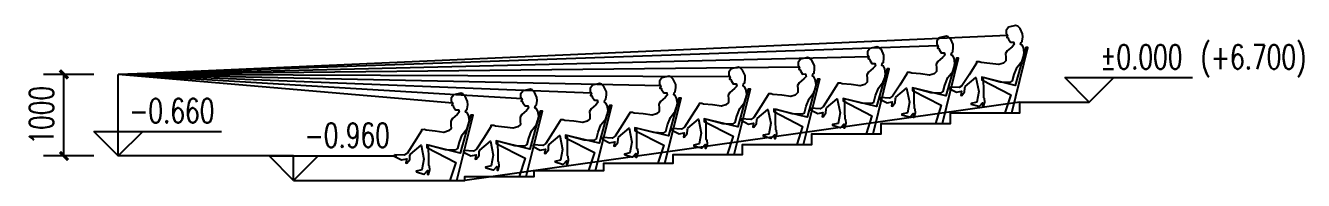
# Model space of a CAD drawing. Header units: inches. Extents: x -97096 to 280004, y -37912 to 97116.
# Drawn here: x 129831 to 145490, y 59817 to 61715 of the extents above; entities that cross this region are included whole.
import ezdxf

# ---------------------------------------------------------------- set-up
doc = ezdxf.new("R2010")
doc.units = ezdxf.units.IN
doc.header["$LTSCALE"] = 1000
doc.header["$MEASUREMENT"] = 0
doc.layers.add('Defpoint', color=8, linetype='Continuous', plot=False)
for name, color, linetype in [('DIM_ELEV', 3, 'Continuous'), ('FUR', 36, 'Continuous'), ('PUB_DIM', 3, 'Continuous'), ('PUB_TEXT', 7, 'Continuous'), ('SURFACE-INT', 62, 'Continuous')]:
    doc.layers.add(name, color=color, linetype=linetype)
doc.styles.add('_TCH_DIM', font='SIMPLEX', dxfattribs={"bigfont": 'GBCBIG'})
doc.styles.add('_TCH_DIM_T3', font='SIMPLEX', dxfattribs={"width": 0.705882, "bigfont": 'GBCBIG'})
doc.dimstyles.new('_TCH_ARCH&&100', dxfattribs={"dimtxt": 297.5, "dimasz": 100, "dimexe": 250, "dimexo": 300, "dimgap": 126.25, "dimtad": 1, "dimdec": 0, "dimzin": 0, "dimdsep": 46, "dimtxsty": '_TCH_DIM_T3', "dimblk": 'ARCHTICK', "dimcen": 0.09, "dimclrt": 7, "dimazin": 2, "dimtfac": 1, "dimtdec": 0, "dimtix": 1, "dimtmove": 2, "dimatfit": 3, "dimfxl": 1, "dimtolj": 1, "dimtzin": 0, "dimarcsym": 0})

# ---------------------------------------------------------------- blocks, each defined once
blk = doc.blocks.new('_ArchTick')
at = {"color": 0, "linetype": 'ByBlock', "const_width": 0.4}
blk.add_lwpolyline([(-0.5, -0.5), (0.5, 0.5)], dxfattribs=at)
blk = doc.blocks.new('*D171')
at = {"layer": 'Defpoints', "color": 0, "transparency": 16777216}
for p in [(130301, 61116), (130966, 61116), (130966, 60117)]:
    blk.add_point(p, dxfattribs=at)
at = {"layer": 'PUB_DIM', "color": 0, "lineweight": -2, "transparency": 16777216}
for p, q in [((130666, 61116), (130051, 61116)), ((130301, 60117), (130301, 61116)), ((130666, 60117), (130051, 60117))]:
    blk.add_line(p, q, dxfattribs=at)
at = {"layer": 'PUB_DIM', "color": 0, "lineweight": -2, "transparency": 16777216, "xscale": 100, "yscale": 100, "zscale": 100}
for p, rotation in [((130301, 61116), 90), ((130301, 60117), 270)]:
    blk.add_blockref('_ArchTick', p, dxfattribs=dict(at, rotation=rotation))
at = {"layer": 'PUB_DIM', "color": 7, "transparency": 16777216, "insert": (130026, 60616), "char_height": 297.5, "attachment_point": 5, "rotation": 90, "style": '_TCH_DIM_T3'}
blk.add_mtext('\\A1;1000', dxfattribs=at)

msp = doc.modelspace()

# ---------------------------------------------------------------- linework, layer by layer
at = {"layer": 'Defpoint', "elevation": 0}
for points in [[(141150.5, 60961.9), (141149.3, 60944), (141238.1, 60897.8), (141301.6, 60909.8), (141291.3, 60862), (141303.1, 60858.4), (141337.9, 60903.7), (141340.9, 60948.8), (141346.3, 60966.9), (141476.6, 61078.1), (141511.6, 60907.5), (141487.1, 60775.9), (141418.5, 60760.5), (141419.9, 60752.9), (141511.8, 60725.7), (141520.9, 60727.4), (141557.5, 60766.9), (141557.9, 60722.2), (141570.4, 60721.2), (141586, 60777.2), (141581.8, 60820.2), (141573, 60828), (141571.8, 60931.4), (141569.7, 61047.1), (141563.1, 61079.8), (141580.1, 61078.8), (141774.9, 61026.6), (141901.3, 61022.2), (141926.4, 61036.6), (141946.7, 61116.6), (141981.9, 61206.7), (142041.9, 61284), (142058.8, 61334.7), (142069.2, 61383.1), (142058.4, 61445.7), (142042.2, 61476), (142023.3, 61485), (142029.4, 61509.7), (142042.8, 61522.9), (142049.8, 61575.3), (142047.9, 61612.5), (142017.6, 61680.1), (141988.5, 61706.7), (141962.9, 61715.4), (141877.4, 61695.3), (141847.8, 61653.6), (141847.8, 61621), (141865.3, 61595.9), (141855.1, 61569.9), (141871.7, 61564.1), (141875.6, 61550), (141901, 61510.8), (141937.1, 61512.2), (141944.8, 61482.5), (141919.1, 61454.3), (141860.8, 61404.3), (141841, 61371.4), (141843.6, 61324.5), (141844.4, 61282.9), (141813.6, 61253.3), (141757.9, 61236.1), (141649.1, 61251.6), (141539.3, 61261.2), (141518.3, 61269.2), (141484.2, 61268.7), (141481.7, 61255.5), (141392.5, 61112.8), (141305.2, 60978.3), (141269.6, 60955.4)], [(140300.5, 60831.9), (140299.3, 60814), (140388.1, 60767.8), (140451.6, 60779.8), (140441.3, 60732), (140453.1, 60728.4), (140487.9, 60773.7), (140490.9, 60818.8), (140496.3, 60836.9), (140626.6, 60948.1), (140661.6, 60777.5), (140637.1, 60645.9), (140568.5, 60630.5), (140569.9, 60622.9), (140661.8, 60595.7), (140670.9, 60597.4), (140707.5, 60636.9), (140707.9, 60592.2), (140720.4, 60591.2), (140736, 60647.2), (140731.8, 60690.2), (140723, 60698), (140721.8, 60801.4), (140719.7, 60917.1), (140713.1, 60949.8), (140730.1, 60948.8), (140924.9, 60896.6), (141051.3, 60892.2), (141076.4, 60906.6), (141096.7, 60986.6), (141131.9, 61076.7), (141191.9, 61154), (141208.8, 61204.7), (141219.2, 61253.1), (141208.4, 61315.7), (141192.2, 61346), (141173.3, 61355), (141179.4, 61379.7), (141192.8, 61392.9), (141199.8, 61445.3), (141197.9, 61482.5), (141167.6, 61550.1), (141138.5, 61576.7), (141112.9, 61585.4), (141027.4, 61565.3), (140997.8, 61523.6), (140997.8, 61491), (141015.3, 61465.9), (141005.1, 61439.9), (141021.7, 61434.1), (141025.6, 61420), (141051, 61380.8), (141087.1, 61382.2), (141094.8, 61352.5), (141069.1, 61324.3), (141010.8, 61274.3), (140991, 61241.4), (140993.6, 61194.5), (140994.4, 61152.9), (140963.6, 61123.3), (140907.9, 61106.1), (140799.1, 61121.6), (140689.3, 61131.2), (140668.3, 61139.2), (140634.2, 61138.7), (140631.7, 61125.5), (140542.5, 60982.8), (140455.2, 60848.3), (140419.6, 60825.4)], [(139450.5, 60701.9), (139449.3, 60684), (139538.1, 60637.8), (139601.6, 60649.8), (139591.3, 60602), (139603.1, 60598.4), (139637.9, 60643.7), (139640.9, 60688.8), (139646.3, 60706.9), (139776.6, 60818.1), (139811.6, 60647.5), (139787.1, 60515.9), (139718.5, 60500.5), (139719.9, 60492.9), (139811.8, 60465.7), (139820.9, 60467.4), (139857.5, 60506.9), (139857.9, 60462.2), (139870.4, 60461.2), (139886, 60517.2), (139881.8, 60560.2), (139873, 60568), (139871.8, 60671.4), (139869.7, 60787.1), (139863.1, 60819.8), (139880.1, 60818.8), (140074.9, 60766.6), (140201.3, 60762.2), (140226.4, 60776.6), (140246.7, 60856.6), (140281.9, 60946.7), (140341.9, 61024), (140358.8, 61074.7), (140369.2, 61123.1), (140358.4, 61185.7), (140342.2, 61216), (140323.3, 61225), (140329.4, 61249.7), (140342.8, 61262.9), (140349.8, 61315.3), (140347.9, 61352.5), (140317.6, 61420.1), (140288.5, 61446.7), (140262.9, 61455.4), (140177.4, 61435.3), (140147.8, 61393.6), (140147.8, 61361), (140165.3, 61335.9), (140155.1, 61309.9), (140171.7, 61304.1), (140175.6, 61290), (140201, 61250.8), (140237.1, 61252.2), (140244.8, 61222.5), (140219.1, 61194.3), (140160.8, 61144.3), (140141, 61111.4), (140143.6, 61064.5), (140144.4, 61022.9), (140113.6, 60993.3), (140057.9, 60976.1), (139949.1, 60991.6), (139839.3, 61001.2), (139818.3, 61009.2), (139784.2, 61008.7), (139781.7, 60995.5), (139692.5, 60852.8), (139605.2, 60718.3), (139569.6, 60695.4)], [(138600.5, 60571.9), (138599.3, 60554), (138688.1, 60507.8), (138751.6, 60519.8), (138741.3, 60472), (138753.1, 60468.4), (138787.9, 60513.7), (138790.9, 60558.8), (138796.3, 60576.9), (138926.6, 60688.1), (138961.6, 60517.5), (138937.1, 60385.9), (138868.5, 60370.5), (138869.9, 60362.9), (138961.8, 60335.7), (138970.9, 60337.4), (139007.5, 60376.9), (139007.9, 60332.2), (139020.4, 60331.2), (139036, 60387.2), (139031.8, 60430.2), (139023, 60438), (139021.8, 60541.4), (139019.7, 60657.1), (139013.1, 60689.8), (139030.1, 60688.8), (139224.9, 60636.6), (139351.3, 60632.2), (139376.4, 60646.6), (139396.7, 60726.6), (139431.9, 60816.7), (139491.9, 60894), (139508.8, 60944.7), (139519.2, 60993.1), (139508.4, 61055.7), (139492.2, 61086), (139473.3, 61095), (139479.4, 61119.7), (139492.8, 61132.9), (139499.8, 61185.3), (139497.9, 61222.5), (139467.6, 61290.1), (139438.5, 61316.7), (139412.9, 61325.4), (139327.4, 61305.3), (139297.8, 61263.6), (139297.8, 61231), (139315.3, 61205.9), (139305.1, 61179.9), (139321.7, 61174.1), (139325.6, 61160), (139351, 61120.8), (139387.1, 61122.2), (139394.8, 61092.5), (139369.1, 61064.3), (139310.8, 61014.3), (139291, 60981.4), (139293.6, 60934.5), (139294.4, 60892.9), (139263.6, 60863.3), (139207.9, 60846.1), (139099.1, 60861.6), (138989.3, 60871.2), (138968.3, 60879.2), (138934.2, 60878.7), (138931.7, 60865.5), (138842.5, 60722.8), (138755.2, 60588.3), (138719.6, 60565.4)], [(136900.5, 60341.9), (136899.3, 60324), (136988.1, 60277.8), (137051.6, 60289.8), (137041.3, 60242), (137053.1, 60238.4), (137087.9, 60283.7), (137090.9, 60328.8), (137096.3, 60346.9), (137226.6, 60458.1), (137261.6, 60287.5), (137237.1, 60155.9), (137168.5, 60140.5), (137169.9, 60132.9), (137261.8, 60105.7), (137270.9, 60107.4), (137307.5, 60146.9), (137307.9, 60102.2), (137320.4, 60101.2), (137336, 60157.2), (137331.8, 60200.2), (137323, 60208), (137321.8, 60311.4), (137319.7, 60427.1), (137313.1, 60459.8), (137330.1, 60458.8), (137524.9, 60406.6), (137651.3, 60402.2), (137676.4, 60416.6), (137696.7, 60496.6), (137731.9, 60586.7), (137791.9, 60664), (137808.8, 60714.7), (137819.2, 60763.1), (137808.4, 60825.7), (137792.2, 60856), (137773.3, 60865), (137779.4, 60889.7), (137792.8, 60902.9), (137799.8, 60955.3), (137797.9, 60992.5), (137767.6, 61060.1), (137738.5, 61086.7), (137712.9, 61095.4), (137627.4, 61075.3), (137597.8, 61033.6), (137597.8, 61001), (137615.3, 60975.9), (137605.1, 60949.9), (137621.7, 60944.1), (137625.6, 60930), (137651, 60890.8), (137687.1, 60892.2), (137694.8, 60862.5), (137669.1, 60834.3), (137610.8, 60784.3), (137591, 60751.4), (137593.6, 60704.5), (137594.4, 60662.9), (137563.6, 60633.3), (137507.9, 60616.1), (137399.1, 60631.6), (137289.3, 60641.2), (137268.3, 60649.2), (137234.2, 60648.7), (137231.7, 60635.5), (137142.5, 60492.8), (137055.2, 60358.3), (137019.6, 60335.4)], [(137750.5, 60451.9), (137749.3, 60434), (137838.1, 60387.8), (137901.6, 60399.8), (137891.3, 60352), (137903.1, 60348.4), (137937.9, 60393.7), (137940.9, 60438.8), (137946.3, 60456.9), (138076.6, 60568.1), (138111.6, 60397.5), (138087.1, 60265.9), (138018.5, 60250.5), (138019.9, 60242.9), (138111.8, 60215.7), (138120.9, 60217.4), (138157.5, 60256.9), (138157.9, 60212.2), (138170.4, 60211.2), (138186, 60267.2), (138181.8, 60310.2), (138173, 60318), (138171.8, 60421.4), (138169.7, 60537.1), (138163.1, 60569.8), (138180.1, 60568.8), (138374.9, 60516.6), (138501.3, 60512.2), (138526.4, 60526.6), (138546.7, 60606.6), (138581.9, 60696.7), (138641.9, 60774), (138658.8, 60824.7), (138669.2, 60873.1), (138658.4, 60935.7), (138642.2, 60966), (138623.3, 60975), (138629.4, 60999.7), (138642.8, 61012.9), (138649.8, 61065.3), (138647.9, 61102.5), (138617.6, 61170.1), (138588.5, 61196.7), (138562.9, 61205.4), (138477.4, 61185.3), (138447.8, 61143.6), (138447.8, 61111), (138465.3, 61085.9), (138455.1, 61059.9), (138471.7, 61054.1), (138475.6, 61040), (138501, 61000.8), (138537.1, 61002.2), (138544.8, 60972.5), (138519.1, 60944.3), (138460.8, 60894.3), (138441, 60861.4), (138443.6, 60814.5), (138444.4, 60772.9), (138413.6, 60743.3), (138357.9, 60726.1), (138249.1, 60741.6), (138139.3, 60751.2), (138118.3, 60759.2), (138084.2, 60758.7), (138081.7, 60745.5), (137992.5, 60602.8), (137905.2, 60468.3), (137869.6, 60445.4)], [(135200.5, 60181.9), (135199.3, 60164), (135288.1, 60117.8), (135351.6, 60129.8), (135341.3, 60082), (135353.1, 60078.4), (135387.9, 60123.7), (135390.9, 60168.8), (135396.3, 60186.9), (135526.6, 60298.1), (135561.6, 60127.5), (135537.1, 59995.9), (135468.5, 59980.5), (135469.9, 59972.9), (135561.8, 59945.7), (135570.9, 59947.4), (135607.5, 59986.9), (135607.9, 59942.2), (135620.4, 59941.2), (135636, 59997.2), (135631.8, 60040.2), (135623, 60048), (135621.8, 60151.4), (135619.7, 60267.1), (135613.1, 60299.8), (135630.1, 60298.8), (135824.9, 60246.6), (135951.3, 60242.2), (135976.4, 60256.6), (135996.7, 60336.6), (136031.9, 60426.7), (136091.9, 60504), (136108.8, 60554.7), (136119.2, 60603.1), (136108.4, 60665.7), (136092.2, 60696), (136073.3, 60705), (136079.4, 60729.7), (136092.8, 60742.9), (136099.8, 60795.3), (136097.9, 60832.5), (136067.6, 60900.1), (136038.5, 60926.7), (136012.9, 60935.4), (135927.4, 60915.3), (135897.8, 60873.6), (135897.8, 60841), (135915.3, 60815.9), (135905.1, 60789.9), (135921.7, 60784.1), (135925.6, 60770), (135951, 60730.8), (135987.1, 60732.2), (135994.8, 60702.5), (135969.1, 60674.3), (135910.8, 60624.3), (135891, 60591.4), (135893.6, 60544.5), (135894.4, 60502.9), (135863.6, 60473.3), (135807.9, 60456.1), (135699.1, 60471.6), (135589.3, 60481.2), (135568.3, 60489.2), (135534.2, 60488.7), (135531.7, 60475.5), (135442.5, 60332.8), (135355.2, 60198.3), (135319.6, 60175.4)], [(136050.5, 60251.9), (136049.3, 60234), (136138.1, 60187.8), (136201.6, 60199.8), (136191.3, 60152), (136203.1, 60148.4), (136237.9, 60193.7), (136240.9, 60238.8), (136246.3, 60256.9), (136376.6, 60368.1), (136411.6, 60197.5), (136387.1, 60065.9), (136318.5, 60050.5), (136319.9, 60042.9), (136411.8, 60015.7), (136420.9, 60017.4), (136457.5, 60056.9), (136457.9, 60012.2), (136470.4, 60011.2), (136486, 60067.2), (136481.8, 60110.2), (136473, 60118), (136471.8, 60221.4), (136469.7, 60337.1), (136463.1, 60369.8), (136480.1, 60368.8), (136674.9, 60316.6), (136801.3, 60312.2), (136826.4, 60326.6), (136846.7, 60406.6), (136881.9, 60496.7), (136941.9, 60574), (136958.8, 60624.7), (136969.2, 60673.1), (136958.4, 60735.7), (136942.2, 60766), (136923.3, 60775), (136929.4, 60799.7), (136942.8, 60812.9), (136949.8, 60865.3), (136947.9, 60902.5), (136917.6, 60970.1), (136888.5, 60996.7), (136862.9, 61005.4), (136777.4, 60985.3), (136747.8, 60943.6), (136747.8, 60911), (136765.3, 60885.9), (136755.1, 60859.9), (136771.7, 60854.1), (136775.6, 60840), (136801, 60800.8), (136837.1, 60802.2), (136844.8, 60772.5), (136819.1, 60744.3), (136760.8, 60694.3), (136741, 60661.4), (136743.6, 60614.5), (136744.4, 60572.9), (136713.6, 60543.3), (136657.9, 60526.1), (136549.1, 60541.6), (136439.3, 60551.2), (136418.3, 60559.2), (136384.2, 60558.7), (136381.7, 60545.5), (136292.5, 60402.8), (136205.2, 60268.3), (136169.6, 60245.4)], [(134350.5, 60131.9), (134349.3, 60114), (134438.1, 60067.8), (134501.6, 60079.8), (134491.3, 60032), (134503.1, 60028.4), (134537.9, 60073.7), (134540.9, 60118.8), (134546.3, 60136.9), (134676.6, 60248.1), (134711.6, 60077.5), (134687.1, 59945.9), (134618.5, 59930.5), (134619.9, 59922.9), (134711.8, 59895.7), (134720.9, 59897.4), (134757.5, 59936.9), (134757.9, 59892.2), (134770.4, 59891.2), (134786, 59947.2), (134781.8, 59990.2), (134773, 59998), (134771.8, 60101.4), (134769.7, 60217.1), (134763.1, 60249.8), (134780.1, 60248.8), (134974.9, 60196.6), (135101.3, 60192.2), (135126.4, 60206.6), (135146.7, 60286.6), (135181.9, 60376.7), (135241.9, 60454), (135258.8, 60504.7), (135269.2, 60553.1), (135258.4, 60615.7), (135242.2, 60646), (135223.3, 60655), (135229.4, 60679.7), (135242.8, 60692.9), (135249.8, 60745.3), (135247.9, 60782.5), (135217.6, 60850.1), (135188.5, 60876.7), (135162.9, 60885.4), (135077.4, 60865.3), (135047.8, 60823.6), (135047.8, 60791), (135065.3, 60765.9), (135055.1, 60739.9), (135071.7, 60734.1), (135075.6, 60720), (135101, 60680.8), (135137.1, 60682.2), (135144.8, 60652.5), (135119.1, 60624.3), (135060.8, 60574.3), (135041, 60541.4), (135043.6, 60494.5), (135044.4, 60452.9), (135013.6, 60423.3), (134957.9, 60406.1), (134849.1, 60421.6), (134739.3, 60431.2), (134718.3, 60439.2), (134684.2, 60438.7), (134681.7, 60425.5), (134592.5, 60282.8), (134505.2, 60148.3), (134469.6, 60125.4)]]:
    msp.add_lwpolyline(points, close=True, dxfattribs=at)
at = {"layer": 'DIM_ELEV'}
for p, q in [((142865.1, 60776.7), (142565.1, 61076.7)), ((142565.1, 61076.7), (144130.1, 61076.7)), ((142865.1, 60776.7), (143165.1, 61076.7)), ((130966, 60116.7), (130666, 60416.7)), ((130666, 60416.7), (132231, 60416.7)), ((130966, 60116.7), (131266, 60416.7)), ((133116, 59816.7), (132816, 60116.7)), ((132816, 60116.7), (134381, 60116.7)), ((133116, 59816.7), (133416, 60116.7))]:
    msp.add_line(p, q, dxfattribs=at)
at = {"layer": 'FUR', "elevation": 0}
for points in [[(141915.7, 60646.7), (142114.6, 61446.7), (142087.3, 61446.7), (141958.4, 60981.9), (141548.4, 61082.1), (141548.4, 61050.7), (141902.4, 60868.1), (141830.2, 60646.7)], [(141065.7, 60516.7), (141264.6, 61316.7), (141237.3, 61316.7), (141108.4, 60851.9), (140698.4, 60952.1), (140698.4, 60920.7), (141052.4, 60738.1), (140980.2, 60516.7)], [(140215.7, 60386.7), (140414.6, 61186.7), (140387.3, 61186.7), (140258.4, 60721.9), (139848.4, 60822.1), (139848.4, 60790.7), (140202.4, 60608.1), (140130.2, 60386.7)], [(138515.7, 60136.7), (138714.6, 60936.7), (138687.3, 60936.7), (138558.4, 60471.9), (138148.4, 60572.1), (138148.4, 60540.7), (138502.4, 60358.1), (138430.2, 60136.7)], [(139365.7, 60256.7), (139564.6, 61056.7), (139537.3, 61056.7), (139408.4, 60591.9), (138998.4, 60692.1), (138998.4, 60660.7), (139352.4, 60478.1), (139280.2, 60256.7)], [(137665.7, 60026.7), (137864.6, 60826.7), (137837.3, 60826.7), (137708.4, 60361.9), (137298.4, 60462.1), (137298.4, 60430.7), (137652.4, 60248.1), (137580.2, 60026.7)], [(135115.7, 59816.7), (135314.6, 60616.7), (135287.3, 60616.7), (135158.4, 60151.9), (134748.4, 60252.1), (134748.4, 60220.7), (135102.4, 60038.1), (135030.2, 59816.7)], [(135965.7, 59866.7), (136164.6, 60666.7), (136137.3, 60666.7), (136008.4, 60201.9), (135598.4, 60302.1), (135598.4, 60270.7), (135952.4, 60088.1), (135880.2, 59866.7)], [(136815.7, 59936.7), (137014.6, 60736.7), (136987.3, 60736.7), (136858.4, 60271.9), (136448.4, 60372.1), (136448.4, 60340.7), (136802.4, 60158.1), (136730.2, 59936.7)]]:
    msp.add_lwpolyline(points, dxfattribs=at)
at = {"layer": 'SURFACE-INT'}
msp.add_line((142015.1, 60776.7, 0), (135215.1, 59816.7, 0), dxfattribs=at)
at = {"layer": 'SURFACE-INT', "elevation": 0}
for points in [[(130966, 61116.7), (141865.3, 61595.9)], [(141015.3, 61465.9), (130966, 61116.7)], [(130966, 61116.7), (140165.3, 61335.9)], [(139315.3, 61205.9), (130966, 61116.7)], [(133116, 59816.7), (133116, 60116.7), (130966, 60116.7), (130966, 61116.7)], [(138465.3, 61085.9), (130966, 61116.7)], [(137615.3, 60975.9), (130966, 61116.7)], [(136765.3, 60885.9), (130966, 61116.7)], [(135915.3, 60815.9), (130966, 61116.7)], [(135065.3, 60765.9), (130966, 61116.7)], [(133116, 59816.7), (135215.1, 59816.7), (135215.1, 59866.7), (136065.1, 59866.7), (136065.1, 59936.7), (136915.1, 59936.7), (136915.1, 60026.7), (137765.1, 60026.7), (137765.1, 60136.7), (138615.1, 60136.7), (138615.1, 60256.7), (139465.1, 60256.7), (139465.1, 60386.7), (140315.1, 60386.7), (140315.1, 60516.7), (141165.1, 60516.7), (141165.1, 60646.7), (142015.1, 60646.7), (142015.1, 60776.7), (142865.1, 60776.7)]]:
    msp.add_lwpolyline(points, dxfattribs=at)

# ---------------------------------------------------------------- texts
at = {"layer": 'PUB_TEXT', "style": '_TCH_DIM', "width": 0.705882}
for s, p in [('%%P0.000', (143000.1, 61181.7)), ('(+6.700)', (144230.1, 61181.7)), ('-0.660', (131101, 60521.7)), ('-0.960', (133251, 60221.7))]:
    msp.add_text(s, height=297.5, dxfattribs=at).set_placement(p)

# ---------------------------------------------------------------- dimensions: what is measured, and where the dimension line sits
at = {"layer": 'PUB_DIM'}
dim = msp.add_aligned_dim(p1=(130966, 60116.7), p2=(130966, 61116.3), distance=665.1, dimstyle='_TCH_ARCH&&100', dxfattribs=at)
dim.commit()
dim.dimension.update_dxf_attribs({"geometry": '*D171', "text_midpoint": (130025.9, 60616.5)})

doc.saveas('drawing.dxf')
